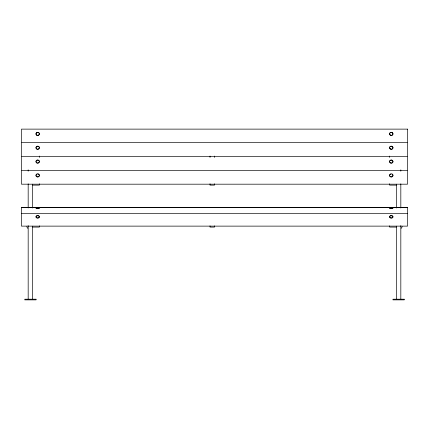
<?xml version="1.0" encoding="UTF-8"?>
<svg xmlns="http://www.w3.org/2000/svg" width="429" height="429" viewBox="0 0 429 429"><rect width="100%" height="100%" fill="white"/><g stroke="black" fill="none" stroke-linecap="round" stroke-linejoin="round"><path stroke-width="0.64" d="M402.305 226.684L401.169 228.367M39.211 207.845L36.133 207.845M392.83 207.845L389.746 207.845M32.652 185.124L39.377 185.124L39.377 183.784M396.348 185.124L389.623 185.124L389.623 183.784M21.45 207.588L407.55 207.588M21.45 213.61L407.55 213.61M32.652 227.086L39.377 227.086L39.377 225.863M396.348 227.086L389.623 227.086L389.623 225.863M27.831 228.367L26.695 226.684M407.55 142.964L407.55 156.499L21.45 156.499L21.45 142.964M407.55 156.81L407.55 170.345L21.45 170.345L21.45 156.81M407.55 170.651L407.55 184.186L21.45 184.186L21.45 170.651M400.825 169.841L400.825 171.176M400.825 183.843L400.825 207.995M400.825 225.616L400.825 299.206M396.348 184.186L396.348 208.011M396.348 226.147L396.348 299.206M389.623 156.07L389.623 157.411M214.5 156.07L214.5 157.411M214.5 183.784L214.5 185.124L210.017 185.124L210.017 183.784M214.5 225.863L214.5 227.086L210.017 227.086L210.017 225.863M210.017 156.07L210.017 157.411M39.377 156.07L39.377 157.411M32.652 184.186L32.652 208.011M32.652 226.147L32.652 299.206M28.175 169.841L28.175 171.176M28.175 183.843L28.175 207.995M28.175 225.616L28.175 299.206M37.897 215.819A1.668 1.174 0 0 1 39.071 217.621A1.668 1.174 0 0 1 36.256 217.61A1.668 1.174 0 0 1 37.462 215.814M391.511 215.819A1.668 1.174 0 0 1 392.685 217.621A1.668 1.174 0 0 1 389.875 217.61A1.668 1.174 0 0 1 391.076 215.814M39.211 208.162A1.668 0.29 0 0 1 37.441 208.564A1.668 0.29 0 0 1 36.352 208.092M392.83 208.162A1.668 0.29 0 0 1 391.275 208.564A1.668 0.29 0 0 1 389.746 208.162M37.897 174.002A1.668 1.512 0 0 1 39.141 176.212A1.668 1.512 0 0 1 36.433 176.523A1.668 1.512 0 0 1 37.039 174.104M391.934 174.11A1.668 1.512 0 0 1 392.599 176.437A1.668 1.512 0 0 1 389.956 176.421A1.668 1.512 0 0 1 390.658 174.104M37.039 146.418A1.668 1.512 0 0 1 39.334 147.892A1.668 1.512 0 0 1 36.889 149.158A1.668 1.512 0 0 1 36.663 146.611M392.31 146.621A1.668 1.512 0 0 1 392.047 149.169A1.668 1.512 0 0 1 389.618 147.876A1.668 1.512 0 0 1 391.934 146.423M37.897 132.475A1.668 1.512 0 0 1 39.071 134.797A1.668 1.512 0 0 1 36.256 134.781A1.668 1.512 0 0 1 37.462 132.475M392.83 133.408A1.668 1.512 0 0 1 391.779 135.425A1.668 1.512 0 0 1 389.655 134.293A1.668 1.512 0 0 1 391.076 132.475M391.511 132.475A1.668 1.512 0 0 1 392.615 133.06M407.55 129.124L21.45 129.124L21.45 142.659L407.55 142.659L407.55 129.124M407.55 207.438L21.45 207.438L21.45 226.126L407.55 226.126L407.55 207.438M36.052 299.206L24.775 299.206L24.775 299.876L36.052 299.876L36.052 299.206M404.225 299.206L392.948 299.206L392.948 299.876L404.225 299.876L404.225 299.206M36.647 217.616A1.668 1.174 0 0 0 39.318 216.849A1.668 1.174 0 0 0 37.039 215.599A1.668 1.174 0 0 0 36.647 217.616M390.261 217.616A1.668 1.174 0 0 0 392.937 216.849A1.668 1.174 0 0 0 390.658 215.599A1.668 1.174 0 0 0 390.261 217.616M36.647 208.092A1.668 0.29 0 0 0 39.318 207.904A1.668 0.29 0 0 0 37.039 207.593A1.668 0.29 0 0 0 36.647 208.092M390.261 208.092A1.668 0.29 0 0 0 392.937 207.904A1.668 0.29 0 0 0 390.658 207.593A1.668 0.29 0 0 0 390.261 208.092M36.647 176.528A1.668 1.512 0 0 0 39.318 175.536A1.668 1.512 0 0 0 37.039 173.927A1.668 1.512 0 0 0 36.647 176.528M390.261 176.528A1.668 1.512 0 0 0 392.937 175.536A1.668 1.512 0 0 0 390.658 173.927A1.668 1.512 0 0 0 390.261 176.528M36.647 162.859A1.668 1.512 0 0 0 39.318 161.867A1.668 1.512 0 0 0 37.039 160.258A1.668 1.512 0 0 0 36.647 162.859M390.261 162.859A1.668 1.512 0 0 0 392.937 161.867A1.668 1.512 0 0 0 390.658 160.258A1.668 1.512 0 0 0 390.261 162.859M36.647 162.682A1.668 1.512 0 0 0 39.318 161.695A1.668 1.512 0 0 0 37.039 160.087A1.668 1.512 0 0 0 36.647 162.682M390.261 162.682A1.668 1.512 0 0 0 392.937 161.695A1.668 1.512 0 0 0 390.658 160.087A1.668 1.512 0 0 0 390.261 162.682M36.647 148.842A1.668 1.512 0 0 0 39.318 147.855A1.668 1.512 0 0 0 37.039 146.241A1.668 1.512 0 0 0 36.647 148.842M390.261 148.842A1.668 1.512 0 0 0 392.937 147.855A1.668 1.512 0 0 0 390.658 146.241A1.668 1.512 0 0 0 390.261 148.842M36.647 135.001A1.668 1.512 0 0 0 39.318 134.009A1.668 1.512 0 0 0 37.039 132.4A1.668 1.512 0 0 0 36.647 135.001M390.261 135.001A1.668 1.512 0 0 0 392.937 134.009A1.668 1.512 0 0 0 390.658 132.4A1.668 1.512 0 0 0 390.261 135.001"/></g></svg>
